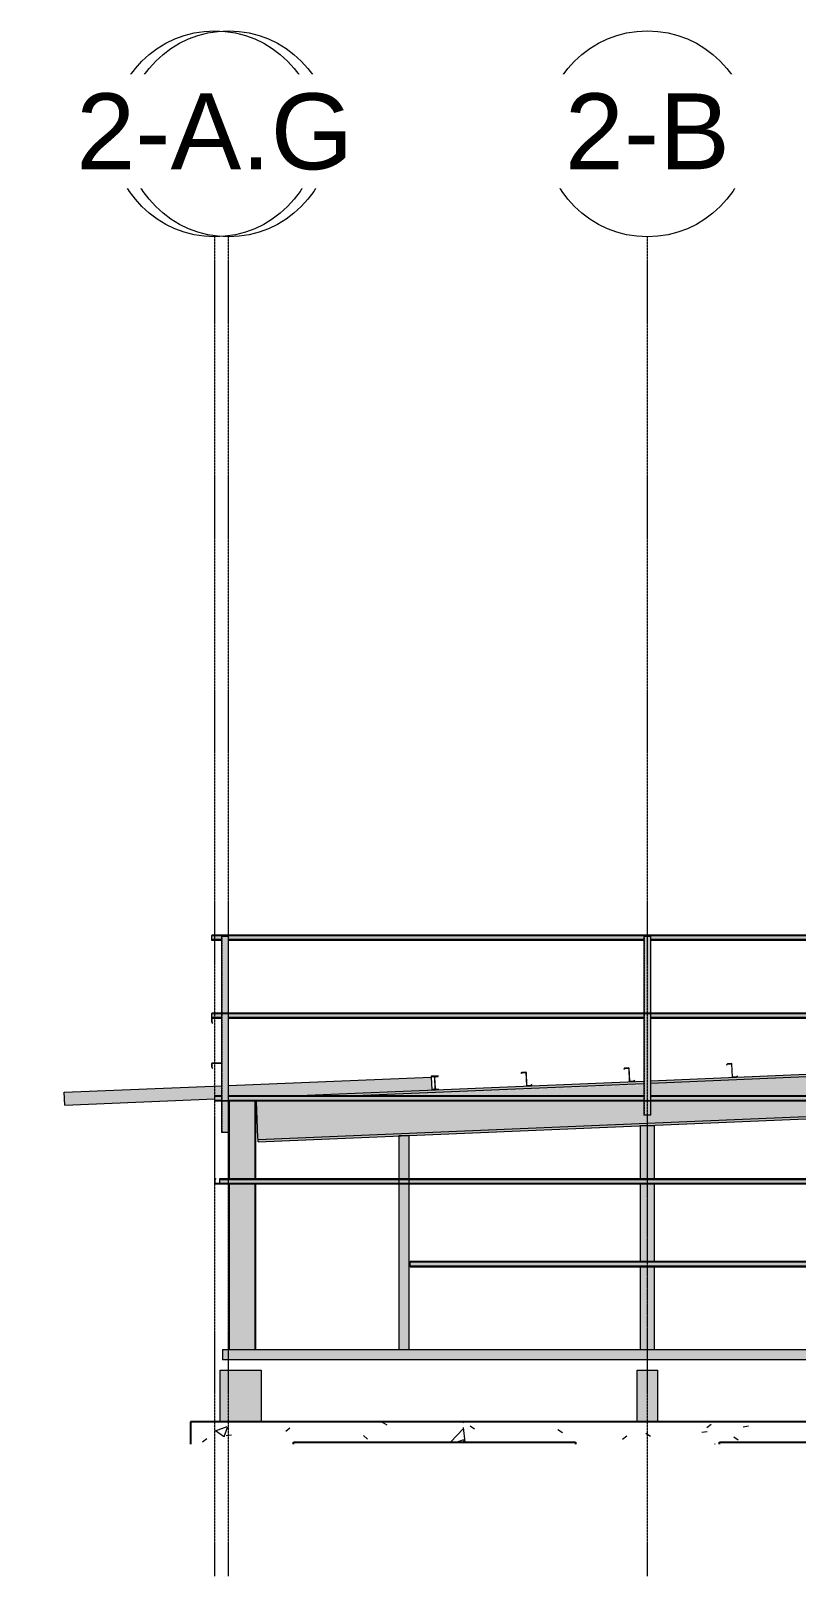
# Model space of a CAD drawing. Header units: inches. Extents: x 21954 to 47768, y -132 to 769.
# Drawn here: x 45654 to 46100, y -132 to 769 of the extents above; entities that cross this region are included whole.
import ezdxf

# ---------------------------------------------------------------- set-up
doc = ezdxf.new("R2010")
doc.units = ezdxf.units.IN
doc.header["$MEASUREMENT"] = 0
doc.linetypes.add('Grid Line 1_2_', pattern=[0.875, 0.5, -0.125, 0.125, -0.125])
doc.linetypes.add('Hidden 1_8_', pattern=[0.1875, 0.125, -0.0625])
for name, color, linetype, lineweight in [('C-BLDG-PADS', 91, 'Continuous', 9), ('S-BEAM', 12, 'Continuous', 9), ('S-COLS', 52, 'Continuous', 9), ('S-FNDN', 32, 'Continuous', 9), ('S-GRID', 1, 'Continuous', 9), ('S-GRID-IDEN', 1, 'Continuous', 9)]:
    doc.layers.add(name, color=color, linetype=linetype, lineweight=lineweight)
doc.styles.add('Arial', font='arial.ttf', dxfattribs={"height": 44.258982})
pattern_1 = [(50, (-21524.766, 70.716), (68.8574, -6.024), [7.2, -79.2]), (355, (-21524.766, 70.716), (-13.32, 72.2107), [5.76, -63.36]), (100.451, (-21519.03, 70.214), (55.5375, 66.1862), [6.119, -67.31]), (46.184, (-21524.77, 89.92), (102.455, -15.8907), [10.8, -118.8]), (96.636, (-21516.23, 88.59), (89.727, 93.5155), [9.179, -100.964]), (351.184, (-21524.77, 89.92), (89.728, 93.515), [8.64, -95.04]), (21, (-21515.166, 85.116), (57.3035, -38.6515), [7.2, -79.2]), (326, (-21515.166, 85.116), (23.3584, 69.6146), [5.76, -63.36]), (71.451, (-21510.39, 81.895), (80.662, 30.9626), [6.119, -67.31]), (37.5, (-21524.766, 70.716), (1.16763, 31.95777), [3.168, -59.424, 3.168, -61.152, -63.6]), (37.5, (-21524.766, 70.716), (1.16763, 31.95777), [-126.912, 3.168, -60.432]), (7.5, (-21524.766, 70.716), (25.2549, 37.86335), [3.168, -33.504, 3.168, -57.984, -24.24]), (7.5, (-21524.766, 70.716), (25.2549, 37.86335), [-97.824, 3.168, -21.072]), (327.5, (-21546.174, 70.716), (51.24736, -2.1653), [3.168, -20.832, 3.168, -71.712, -99.36]), (327.5, (-21546.174, 70.716), (51.24736, -2.1653), [-98.88, 3.168, -96.192]), (317.5, (-21555.774, 70.716), (55.9863, 9.61), [3.168, -28.032, 3.168, -46.56, -70.56]), (317.5, (-21555.774, 70.716), (55.9863, 9.61), [-80.928, 3.168, -67.392])]
pattern_2 = [(45, (-21524.766, 70.716), (-23.7588, 23.7588), []), (45, (-21524.766, 106.716), (-23.7588, 23.7588), [])]

# ---------------------------------------------------------------- blocks, each defined once
blk = doc.blocks.new('Struct_Sports Complex_2015_rvt-6-Structural - Elevation - East')
at = {"layer": 'S-FNDN', "lineweight": 5}
for points in [[(-22768.18, -42), (-22768.18, -12), (-22792.18, -12), (-22792.18, -42)], [(-22537.05, -42), (-22537.05, -12), (-22549.05, -12), (-22549.05, -42)]]:
    blk.add_hatch(color=9, dxfattribs=at).paths.add_polyline_path(points, flags=0)
at = {"layer": 'S-FNDN'}
h = blk.add_hatch(dxfattribs=at)
h.set_pattern_fill('FP_10', color=256, style=0, pattern_type=2)
h.set_pattern_definition(pattern_1)
h.paths.add_polyline_path([(-22809.43, -55.03), (-22749.43, -55.03), (-22749.43, -42), (-22809.43, -42)], flags=0)
h = blk.add_hatch(dxfattribs=at)
h.set_pattern_fill('FP_10', color=256, style=0, pattern_type=2)
h.set_pattern_definition(pattern_1)
h.paths.add_polyline_path([(-22724.19, -54), (-22585.05, -54), (-22585.05, -42), (-22749.43, -42), (-22749.43, -54)], flags=0)
h.paths.add_polyline_path([(-22391.05, -54), (-22391.05, -42), (-22501.05, -42), (-22501.05, -54), (-22414.29, -54)], flags=0)
h = blk.add_hatch(dxfattribs=at)
h.set_pattern_fill('FP_10', color=256, style=0, pattern_type=2)
h.set_pattern_definition(pattern_1)
h.paths.add_polyline_path([(-22569.24, -55.03), (-22501.05, -55.03), (-22501.05, -42), (-22585.05, -42), (-22585.05, -55.03)], flags=0)
at = {"layer": 'S-FNDN', "color": 250}
for p, q in [((-22792.18, -12), (-22768.18, -12)), ((-22792.18, -42), (-22792.18, -12)), ((-22768.18, -12), (-22768.18, -42)), ((-22549.05, -12), (-22537.05, -12)), ((-22549.05, -42), (-22549.05, -12)), ((-22537.05, -42), (-22537.05, -12))]:
    blk.add_line(p, q, dxfattribs=at)
at = {"layer": 'S-FNDN', "color": 7, "lineweight": 25}
for p, q in [((-22749.43, -42), (-22809.43, -42)), ((-22809.43, -42), (-22809.43, -55.03)), ((-22585.05, -42), (-22749.43, -42)), ((-22501.05, -42), (-22585.05, -42)), ((-22391.05, -42), (-22501.05, -42)), ((-22749.43, -55.03), (-22749.43, -54)), ((-22749.43, -54), (-22585.05, -54)), ((-22585.05, -54), (-22585.05, -55.03)), ((-22501.05, -55.03), (-22501.05, -54)), ((-22501.05, -54), (-22391.05, -54))]:
    blk.add_line(p, q, dxfattribs=at)
blk = doc.blocks.new('W-Wide Flange-Column - B2_B-1169488-Structural - Elevation - East')
at = {"layer": 'S-COLS'}
h = blk.add_hatch(color=256, dxfattribs=at)
h.paths.add_polyline_path([(-22786.87, 0), (-22786.87, 96.7), (-22787.3, 96.7), (-22787.3, 0)], flags=0)
h.paths.add_polyline_path([(-22786.87, 99.73), (-22786.87, 144.95), (-22787.3, 144.95), (-22787.3, 99.73)], flags=0)
h = blk.add_hatch(color=256, dxfattribs=at)
h.paths.add_polyline_path([(-22786.18, 0), (-22786.27, 96.7), (-22786.87, 96.7), (-22786.78, 0), (-22786.35, 0)], flags=0)
h.paths.add_polyline_path([(-22786.87, 99.73), (-22786.18, 99.73), (-22786.18, 144.95), (-22786.87, 144.95), (-22786.87, 113.83)], flags=0)
h = blk.add_hatch(color=256, dxfattribs=at)
h.paths.add_polyline_path([(-22772.68, 0), (-22772.68, 96.7), (-22786.18, 96.7), (-22786.18, 0)], flags=0)
h.paths.add_polyline_path([(-22772.68, 99.73), (-22772.68, 144.95), (-22786.18, 144.95), (-22786.18, 99.73), (-22782.29, 99.73)], flags=0)
h = blk.add_hatch(color=256, dxfattribs=at)
h.paths.add_polyline_path([(-22772.53, 0), (-22771.99, 0), (-22772.08, 96.7), (-22772.68, 96.7), (-22772.68, 0)], flags=0)
h.paths.add_polyline_path([(-22772.03, 99.73), (-22771.99, 99.73), (-22772.08, 144.95), (-22772.68, 144.95), (-22772.63, 99.73), (-22772.06, 99.73)], flags=0)
h = blk.add_hatch(color=256, dxfattribs=at)
h.paths.add_polyline_path([(-22771.55, 0), (-22771.55, 96.7), (-22771.99, 96.7), (-22771.99, 0)], flags=0)
h.paths.add_polyline_path([(-22771.99, 99.73), (-22771.55, 99.73), (-22771.55, 144.95), (-22771.99, 144.95), (-22771.99, 132.59)], flags=0)
for p, q in [((-22786.87, 144.95), (-22786.87, 99.73)), ((-22771.99, 144.95), (-22771.99, 99.73)), ((-22771.55, 144.95), (-22771.55, 99.73)), ((-22787.3, 126.47), (-22787.3, 99.73)), ((-22787.3, 96.7), (-22787.3, 0)), ((-22786.87, 96.7), (-22786.87, 0)), ((-22771.99, 96.7), (-22771.99, 0)), ((-22771.55, 96.7), (-22771.55, 0))]:
    blk.add_line(p, q, dxfattribs=at)
blk = doc.blocks.new('W-Wide Flange - 8_ WIDE-1169490-Structural - Elevation - East')
at = {"layer": 'S-BEAM'}
h = blk.add_hatch(color=256, dxfattribs=at)
h.paths.add_polyline_path([(-22718.06, 147.98), (-22545.05, 155.19), (-22545.05, 156.55), (-22750.73, 147.98), (-22724.19, 147.98)], flags=0)
h.paths.add_polyline_path([(-22541.05, 155.36), (-22379.05, 162.11), (-22379.05, 163.47), (-22541.05, 156.72)], flags=0)
h.paths.add_polyline_path([(-22375.05, 162.27), (-22360.32, 162.89), (-22360.37, 164.25), (-22375.05, 163.64)], flags=0)
h = blk.add_hatch(color=256, dxfattribs=at)
h.paths.add_polyline_path([(-22696.69, 147.98), (-22545.05, 154.4), (-22545.05, 155.19), (-22717.06, 147.98), (-22701.28, 147.98)], flags=0)
h.paths.add_polyline_path([(-22541.05, 154.47), (-22379.05, 161.23), (-22379.05, 162.11), (-22541.05, 155.28), (-22541.05, 154.57)], flags=0)
h.paths.add_polyline_path([(-22375.05, 161.38), (-22360.28, 162), (-22360.32, 162.89), (-22375.05, 162.24), (-22375.05, 161.39)], flags=0)
h = blk.add_hatch(color=256, dxfattribs=at)
h.paths.add_polyline_path([(-22770.09, 123.4), (-22359.55, 140.52), (-22359.57, 144.95), (-22375.05, 144.95), (-22375.12, 143.64), (-22379.05, 143.64), (-22379.05, 144.95), (-22541.05, 144.95), (-22541.12, 136.73), (-22545.05, 136.73), (-22545.05, 144.95), (-22770.99, 144.89), (-22770.47, 132.59)], flags=0)
h.paths.add_polyline_path([(-22453.03, 147.98), (-22379.05, 147.98), (-22379.05, 161.22), (-22541.05, 154.47), (-22541.05, 147.98), (-22491.77, 147.98)], flags=0)
h.paths.add_polyline_path([(-22545.05, 147.98), (-22545.05, 154.3), (-22696.69, 147.98), (-22549.87, 147.98)], flags=0)
h.paths.add_polyline_path([(-22369.55, 147.98), (-22359.7, 147.98), (-22360.32, 162), (-22375.05, 161.38), (-22375.05, 147.98)], flags=0)
for points in [[(-22770.05, 122.52), (-22359.55, 139.66), (-22359.55, 140.51), (-22770.09, 123.4), (-22770.05, 122.55)], [(-22770, 121.16), (-22359.29, 138.27), (-22359.35, 139.63), (-22770.05, 122.52)]]:
    blk.add_hatch(color=256, dxfattribs=at).paths.add_polyline_path(points, flags=0)
for p, q in [((-22541.06, 156.72), (-22379.05, 163.47)), ((-22375.07, 163.63), (-22360.37, 164.25)), ((-22375.06, 162.27), (-22360.32, 162.89)), ((-22360.37, 164.25), (-22360.32, 162.89)), ((-22360.32, 162.89), (-22360.28, 162)), ((-22750.73, 147.98), (-22545.05, 156.55)), ((-22718.06, 147.98), (-22545.05, 155.19)), ((-22541.06, 155.36), (-22379.05, 162.11)), ((-22360.28, 162), (-22359.7, 147.98)), ((-22770.09, 123.4), (-22770.99, 144.89)), ((-22359.57, 144.95), (-22359.55, 144.57)), ((-22770.05, 122.52), (-22359.35, 139.63)), ((-22770, 121.16), (-22359.29, 138.27)), ((-22359.35, 139.66), (-22359.35, 139.63)), ((-22359.35, 139.63), (-22359.29, 138.27)), ((-22770.05, 122.52), (-22770.09, 123.4)), ((-22770, 121.16), (-22770.05, 122.52))]:
    blk.add_line(p, q, dxfattribs=at)
blk = doc.blocks.new('Girt_C - 8_D-1120276-Structural - Elevation - East')
at = {"layer": 'S-BEAM'}
for points in [[(-22681.43, 48.8), (-22350.05, 48.8), (-22350.05, 51.12), (-22681.43, 51.12)], [(-22369.55, 48.35), (-22369.55, 48.45), (-22369.55, 48.55), (-22350.05, 48.55), (-22350.05, 48.8), (-22681.43, 48.8), (-22681.43, 48.35), (-22414.29, 48.35)], [(-22350.05, 48.27), (-22350.05, 48.35), (-22414.29, 48.27)]]:
    blk.add_hatch(color=256, dxfattribs=at).paths.add_polyline_path(points, flags=0)
at = {"layer": 'S-BEAM', "lineweight": 15}
for p, q in [((-22681.43, 51.3), (-22681.43, 51.2)), ((-22350.05, 51.3), (-22681.43, 51.3)), ((-22681.43, 51.2), (-22350.05, 51.2)), ((-22350.05, 51.2), (-22350.05, 51.3))]:
    blk.add_line(p, q, dxfattribs=at)
at = {"layer": 'S-BEAM'}
for p, q in [((-22681.43, 51.12), (-22681.43, 51.2)), ((-22681.43, 48.8), (-22681.43, 51.12)), ((-22681.43, 51.12), (-22350.05, 51.12)), ((-22681.43, 48.35), (-22681.43, 48.8)), ((-22681.43, 48.8), (-22350.05, 48.8)), ((-22681.43, 48.27), (-22681.43, 48.35)), ((-22681.43, 48.35), (-22350.05, 48.35)), ((-22681.43, 48.27), (-22350.05, 48.27)), ((-22350.05, 51.2), (-22350.05, 51.12)), ((-22350.05, 51.12), (-22350.05, 48.8)), ((-22350.05, 48.8), (-22350.05, 48.55)), ((-22350.05, 48.35), (-22350.05, 48.27))]:
    blk.add_line(p, q, dxfattribs=at)
blk = doc.blocks.new('Girt_C - 8_D-1118435-Structural - Elevation - East')
at = {"layer": 'S-BEAM'}
for points in [[(-22569.24, 99.2), (-22350.05, 99.2), (-22350.05, 99.65), (-22792.3, 99.65), (-22792.3, 99.2), (-22607.98, 99.2)], [(-22569.24, 96.88), (-22350.05, 96.88), (-22350.05, 99.2), (-22792.3, 99.2), (-22792.3, 96.88), (-22607.98, 96.88)]]:
    blk.add_hatch(color=256, dxfattribs=at).paths.add_polyline_path(points, flags=0)
h = blk.add_hatch(dxfattribs=at)
h.set_pattern_fill('FP_9', color=256, style=0, pattern_type=2)
h.set_pattern_definition(pattern_2)
h.paths.add_polyline_path([(-22350.05, 96.7), (-22350.05, 96.8), (-22375.55, 96.7)], flags=0)
for p, q in [((-22792.3, 99.65), (-22792.3, 99.73)), ((-22792.3, 99.73), (-22350.05, 99.73)), ((-22792.3, 99.2), (-22792.3, 99.65)), ((-22792.3, 99.65), (-22350.05, 99.65)), ((-22792.3, 96.88), (-22792.3, 99.2)), ((-22792.3, 99.2), (-22350.05, 99.2)), ((-22350.05, 99.73), (-22350.05, 99.65)), ((-22350.05, 99.65), (-22350.05, 99.2)), ((-22350.05, 99.2), (-22350.05, 96.88)), ((-22792.3, 96.8), (-22792.3, 96.88)), ((-22792.3, 96.88), (-22350.05, 96.88)), ((-22350.05, 96.88), (-22350.05, 96.8))]:
    blk.add_line(p, q, dxfattribs=at)
at = {"layer": 'S-BEAM', "lineweight": 15}
for p, q in [((-22792.3, 96.8), (-22792.3, 96.7)), ((-22350.05, 96.8), (-22792.3, 96.8)), ((-22792.3, 96.7), (-22350.05, 96.7)), ((-22350.05, 96.7), (-22350.05, 96.8))]:
    blk.add_line(p, q, dxfattribs=at)
blk = doc.blocks.new('Girt_C - 8_D-1099926-Structural - Elevation - East')
at = {"layer": 'S-BEAM'}
blk.add_hatch(color=256, dxfattribs=at).paths.add_polyline_path([(-22795.19, 96.88), (-22795.19, 99.2), (-22795.3, 99.25), (-22795.3, 96.88)], flags=0)
for p, q in [((-22794.73, 99.73), (-22795.3, 99.25)), ((-22795.3, 99.25), (-22795.3, 96.88)), ((-22795.19, 99.2), (-22794.66, 99.65)), ((-22795.19, 96.88), (-22795.19, 99.2)), ((-22794.66, 99.65), (-22794.73, 99.73)), ((-22792.3, 96.8), (-22795.12, 96.8)), ((-22795.12, 96.7), (-22792.3, 96.7))]:
    blk.add_line(p, q, dxfattribs=at)
for radius, start in [(0.188, 180), (0.0782, 182.12272)]:
    blk.add_arc((-22795.12, 96.88), radius, start, 270, dxfattribs=at)
blk = doc.blocks.new('Girt_C - 8_D-1124559-Structural - Elevation - East')
at = {"layer": 'S-BEAM'}
h = blk.add_hatch(color=256, dxfattribs=at)
h.paths.add_polyline_path([(-22796.48, 164.02), (-22796.41, 164.1), (-22796.94, 164.55), (-22797.05, 164.5)], flags=0)
h.paths.add_polyline_path([(-22791.3, 166.95), (-22791.3, 167.05), (-22796.87, 166.95)], flags=0)
for p, q in [((-22797.05, 166.87), (-22797.05, 164.5)), ((-22797.05, 164.5), (-22796.48, 164.02)), ((-22796.94, 164.55), (-22796.94, 166.87)), ((-22796.41, 164.1), (-22796.94, 164.55)), ((-22791.3, 167.05), (-22796.87, 167.05)), ((-22796.87, 166.95), (-22791.3, 166.95)), ((-22796.48, 164.02), (-22796.41, 164.1))]:
    blk.add_line(p, q, dxfattribs=at)
for radius, end in [(0.188, 180), (0.0782, 177.87728)]:
    blk.add_arc((-22796.87, 166.87), radius, 90, end, dxfattribs=at)
blk = doc.blocks.new('Girt_Z - 8_D-1038470-Structural - Elevation - East')
at = {"layer": 'S-BEAM'}
h = blk.add_hatch(color=256, dxfattribs=at)
h.paths.add_polyline_path([(-22613.3, 153.71), (-22610.93, 153.81), (-22610.99, 153.91), (-22613.3, 153.82)], flags=0)
h.paths.add_polyline_path([(-22613.49, 153.89), (-22613.38, 153.89), (-22613.81, 161.51)], flags=0)
h.paths.add_polyline_path([(-22616.63, 160.93), (-22616.2, 161.48), (-22616.26, 161.59), (-22616.72, 161)], flags=0)
for p, q in [((-22616.26, 161.59), (-22616.72, 161)), ((-22616.72, 161), (-22616.63, 160.93)), ((-22616.63, 160.93), (-22616.2, 161.48)), ((-22613.89, 161.69), (-22616.26, 161.59)), ((-22616.2, 161.48), (-22613.89, 161.58)), ((-22613.81, 161.51), (-22613.49, 153.89)), ((-22613.38, 153.89), (-22613.7, 161.51)), ((-22610.99, 153.91), (-22613.3, 153.82)), ((-22610.56, 154.47), (-22610.99, 153.91)), ((-22610.93, 153.81), (-22610.47, 154.4)), ((-22610.47, 154.4), (-22610.56, 154.47))]:
    blk.add_line(p, q, dxfattribs=at)
for centre, radius, start, end in [((-22613.89, 161.5), 0.187, 2.38594, 92.38594), ((-22613.89, 161.5), 0.0782, 2.38594, 90.26323), ((-22613.3, 153.9), 0.187, 182.38594, 272.38594), ((-22613.3, 153.9), 0.0782, 182.38594, 269.34358)]:
    blk.add_arc(centre, radius, start, end, dxfattribs=at)
blk = doc.blocks.new('W-Wide Flange-Column - B2_A-1159160-Structural - Elevation - East')
at = {"layer": 'S-COLS', "linetype": 'Hidden 1_8_'}
for p, q in [((-22543.21, 130.45), (-22543.21, 99.73)), ((-22542.9, 99.73), (-22542.9, 130.45)), ((-22543.21, 96.7), (-22543.21, 51.3)), ((-22542.9, 51.3), (-22542.9, 96.7)), ((-22543.21, 48.27), (-22543.21, 0)), ((-22542.9, 0), (-22542.9, 48.27))]:
    blk.add_line(p, q, dxfattribs=at)
blk = doc.blocks.new('HSS-Hollow Structural Section-Column - HSS4X4X1_4-1159161-Structural - Elevation - East')
at = {"layer": 'S-COLS', "linetype": 'Hidden 1_8_'}
for p, q in [((-22544.82, 196.05), (-22544.82, 240.83)), ((-22541.29, 240.83), (-22541.29, 196.05)), ((-22544.82, 145.05), (-22544.82, 195.95)), ((-22541.29, 195.95), (-22541.29, 145.05)), ((-22544.82, 136.73), (-22544.82, 144.95)), ((-22541.29, 144.95), (-22541.29, 136.73))]:
    blk.add_line(p, q, dxfattribs=at)
blk = doc.blocks.new('Girt_C - 8_D-1125799-Structural - Elevation - East')
at = {"layer": 'S-BEAM'}
blk.add_hatch(color=256, dxfattribs=at).paths.add_polyline_path([(-22379.05, 239.05), (-22378.99, 240.83), (-22375.05, 240.83), (-22375.05, 239.05), (-22350.05, 239.05), (-22350.05, 241.37), (-22797.05, 241.37), (-22797.05, 239.05), (-22791.3, 239.05), (-22791.24, 240.83), (-22787.3, 240.83), (-22787.3, 239.05), (-22545.05, 239.05), (-22544.99, 240.83), (-22541.05, 240.83), (-22541.05, 239.05), (-22414.29, 239.05)], flags=0)
h = blk.add_hatch(color=256, dxfattribs=at)
h.paths.add_polyline_path([(-22787.3, 238.6), (-22545.05, 238.6), (-22545.05, 239.05), (-22787.3, 238.95)], flags=0)
h.paths.add_polyline_path([(-22350.05, 238.6), (-22350.05, 239.05), (-22375.05, 238.95), (-22375.05, 238.6)], flags=0)
h.paths.add_polyline_path([(-22797.05, 238.6), (-22791.3, 238.6), (-22791.3, 239.05), (-22797.05, 238.95)], flags=0)
h.paths.add_polyline_path([(-22379.05, 238.6), (-22379.05, 239.05), (-22541.05, 238.95), (-22541.05, 238.6), (-22414.29, 238.6)], flags=0)
at = {"layer": 'S-BEAM', "lineweight": 15}
for p, q in [((-22797.05, 241.55), (-22797.05, 241.45)), ((-22350.05, 241.55), (-22797.05, 241.55)), ((-22797.05, 241.45), (-22350.05, 241.45)), ((-22350.05, 241.45), (-22350.05, 241.55))]:
    blk.add_line(p, q, dxfattribs=at)
at = {"layer": 'S-BEAM'}
for p, q in [((-22797.05, 241.37), (-22797.05, 241.45)), ((-22797.05, 239.05), (-22797.05, 241.37)), ((-22350.05, 241.37), (-22797.05, 241.37)), ((-22797.05, 238.6), (-22797.05, 239.05)), ((-22791.3, 239.05), (-22797.05, 239.05)), ((-22797.05, 238.52), (-22797.05, 238.6)), ((-22791.3, 238.6), (-22797.05, 238.6)), ((-22791.3, 238.52), (-22797.05, 238.52)), ((-22545.05, 239.05), (-22787.3, 239.05)), ((-22545.05, 238.6), (-22787.3, 238.6)), ((-22545.05, 238.52), (-22787.3, 238.52)), ((-22379.05, 239.05), (-22541.05, 239.05)), ((-22379.05, 238.6), (-22541.05, 238.6)), ((-22379.05, 238.52), (-22541.05, 238.52)), ((-22350.05, 239.05), (-22375.05, 239.05)), ((-22350.05, 238.6), (-22375.05, 238.6)), ((-22350.05, 238.52), (-22375.05, 238.52)), ((-22350.05, 241.45), (-22350.05, 241.37)), ((-22350.05, 241.37), (-22350.05, 239.05)), ((-22350.05, 239.05), (-22350.05, 238.6)), ((-22350.05, 238.6), (-22350.05, 238.52))]:
    blk.add_line(p, q, dxfattribs=at)
blk = doc.blocks.new('Girt_C - 8_D-1125798-Structural - Elevation - East')
at = {"layer": 'S-BEAM'}
h = blk.add_hatch(color=256, dxfattribs=at)
h.paths.add_polyline_path([(-22791.3, 195.87), (-22791.3, 195.95), (-22797.05, 195.87)], flags=0)
h.paths.add_polyline_path([(-22350.94, 195.87), (-22350.94, 195.95), (-22375.05, 195.87)], flags=0)
h = blk.add_hatch(color=256, dxfattribs=at)
h.paths.add_polyline_path([(-22569.24, 193.55), (-22545.05, 193.55), (-22545.05, 195.87), (-22787.3, 195.87), (-22787.3, 193.55), (-22646.71, 193.55)], flags=0)
h.paths.add_polyline_path([(-22791.3, 193.55), (-22791.3, 195.87), (-22797.05, 195.87), (-22797.05, 193.55)], flags=0)
h.paths.add_polyline_path([(-22350.94, 193.55), (-22350.94, 195.87), (-22375.05, 195.87), (-22375.05, 193.55)], flags=0)
h.paths.add_polyline_path([(-22379.05, 193.55), (-22379.05, 195.87), (-22541.05, 195.87), (-22541.05, 193.55), (-22414.29, 193.55)], flags=0)
h = blk.add_hatch(color=256, dxfattribs=at)
h.paths.add_polyline_path([(-22541.05, 193.1), (-22379.05, 193.1), (-22379.05, 193.55), (-22541.05, 193.45)], flags=0)
h.paths.add_polyline_path([(-22797.05, 193.1), (-22791.3, 193.1), (-22791.3, 193.55), (-22797.05, 193.45)], flags=0)
h.paths.add_polyline_path([(-22569.24, 193.1), (-22545.05, 193.1), (-22545.05, 193.55), (-22787.3, 193.45), (-22787.3, 193.1), (-22646.71, 193.1)], flags=0)
h.paths.add_polyline_path([(-22350.94, 193.1), (-22350.94, 193.2), (-22350.94, 193.3), (-22350.94, 193.55), (-22375.05, 193.45), (-22375.05, 193.1), (-22369.55, 193.1)], flags=0)
at = {"layer": 'S-BEAM', "lineweight": 15}
for p, q in [((-22797.05, 196.05), (-22797.05, 195.95)), ((-22350.94, 196.05), (-22797.05, 196.05)), ((-22797.05, 195.95), (-22350.94, 195.95)), ((-22350.94, 195.95), (-22350.94, 196.05))]:
    blk.add_line(p, q, dxfattribs=at)
at = {"layer": 'S-BEAM'}
for p, q in [((-22797.05, 195.87), (-22797.05, 195.95)), ((-22797.05, 193.55), (-22797.05, 195.87)), ((-22791.3, 195.87), (-22797.05, 195.87)), ((-22797.05, 193.1), (-22797.05, 193.55)), ((-22791.3, 193.55), (-22797.05, 193.55)), ((-22797.05, 193.02), (-22797.05, 193.1)), ((-22791.3, 193.1), (-22797.05, 193.1)), ((-22791.3, 193.02), (-22797.05, 193.02)), ((-22545.05, 195.87), (-22787.3, 195.87)), ((-22545.05, 193.55), (-22787.3, 193.55)), ((-22545.05, 193.1), (-22787.3, 193.1)), ((-22545.05, 193.02), (-22787.3, 193.02)), ((-22379.05, 195.87), (-22541.05, 195.87)), ((-22379.05, 193.55), (-22541.05, 193.55)), ((-22379.05, 193.1), (-22541.05, 193.1)), ((-22379.05, 193.02), (-22541.05, 193.02)), ((-22350.94, 195.87), (-22375.05, 195.87)), ((-22350.94, 193.55), (-22375.05, 193.55)), ((-22350.94, 193.1), (-22375.05, 193.1)), ((-22350.94, 193.02), (-22375.05, 193.02)), ((-22350.94, 195.95), (-22350.94, 195.87)), ((-22350.94, 195.87), (-22350.94, 193.55)), ((-22350.94, 193.55), (-22350.94, 193.3)), ((-22350.94, 193.1), (-22350.94, 193.02))]:
    blk.add_line(p, q, dxfattribs=at)
blk = doc.blocks.new('Girt_C - 8_D-1121963-Structural - Elevation - East')
at = {"layer": 'S-BEAM'}
h = blk.add_hatch(color=256, dxfattribs=at)
h.paths.add_polyline_path([(-22356.19, 147.45), (-22350.05, 147.45), (-22350.05, 147.9), (-22375.05, 147.9), (-22375.05, 147.45)], flags=0)
h.paths.add_polyline_path([(-22795.3, 147.45), (-22791.3, 147.55), (-22791.3, 147.9), (-22795.3, 147.9)], flags=0)
h.paths.add_polyline_path([(-22787.3, 147.45), (-22545.05, 147.55), (-22545.05, 147.9), (-22787.3, 147.9), (-22787.3, 147.55)], flags=0)
h.paths.add_polyline_path([(-22379.05, 147.45), (-22379.05, 147.9), (-22541.05, 147.9), (-22541.05, 147.45), (-22394.92, 147.45)], flags=0)
h = blk.add_hatch(color=256, dxfattribs=at)
h.paths.add_polyline_path([(-22356.19, 145.13), (-22350.05, 145.13), (-22350.05, 147.45), (-22375.05, 147.45), (-22375.05, 145.13)], flags=0)
h.paths.add_polyline_path([(-22791.98, 145.13), (-22791.3, 145.13), (-22791.3, 147.45), (-22795.3, 147.45), (-22795.3, 145.13)], flags=0)
h.paths.add_polyline_path([(-22787.3, 145.13), (-22545.05, 145.13), (-22545.05, 147.45), (-22787.3, 147.45)], flags=0)
h.paths.add_polyline_path([(-22379.05, 145.13), (-22379.05, 147.45), (-22541.05, 147.45), (-22541.05, 145.13), (-22394.92, 145.13)], flags=0)
for points in [[(-22379.05, 147.9), (-22379.05, 147.98), (-22394.92, 147.9)], [(-22350.05, 145.05), (-22350.05, 145.13), (-22356.19, 145.05)]]:
    blk.add_hatch(color=256, dxfattribs=at).paths.add_polyline_path(points, flags=0)
h = blk.add_hatch(dxfattribs=at)
h.set_pattern_fill('FP_9', color=256, style=0, pattern_type=2)
h.set_pattern_definition(pattern_2)
h.paths.add_polyline_path([(-22350.05, 144.95), (-22350.05, 145.05), (-22356.19, 144.95)], flags=0)
for p, q in [((-22795.3, 147.9), (-22795.3, 147.98)), ((-22791.3, 147.98), (-22795.3, 147.98)), ((-22795.3, 147.45), (-22795.3, 147.9)), ((-22791.3, 147.9), (-22795.3, 147.9)), ((-22795.3, 145.13), (-22795.3, 147.45)), ((-22791.3, 147.45), (-22795.3, 147.45)), ((-22795.3, 145.05), (-22795.3, 145.13)), ((-22791.3, 145.13), (-22795.3, 145.13)), ((-22545.05, 147.98), (-22787.31, 147.98)), ((-22545.05, 147.9), (-22787.31, 147.9)), ((-22545.05, 147.45), (-22787.31, 147.45)), ((-22545.05, 145.13), (-22787.31, 145.13)), ((-22379.05, 147.98), (-22541.06, 147.98)), ((-22379.05, 147.9), (-22541.06, 147.9)), ((-22379.05, 147.45), (-22541.06, 147.45)), ((-22379.05, 145.13), (-22541.06, 145.13)), ((-22350.05, 147.98), (-22375.06, 147.98)), ((-22350.05, 147.9), (-22375.06, 147.9)), ((-22350.05, 147.45), (-22375.06, 147.45)), ((-22350.05, 145.13), (-22375.05, 145.13)), ((-22350.05, 147.98), (-22350.05, 147.9)), ((-22350.05, 147.9), (-22350.05, 147.45)), ((-22350.05, 147.45), (-22350.05, 145.13)), ((-22350.05, 145.13), (-22350.05, 145.05))]:
    blk.add_line(p, q, dxfattribs=at)
at = {"layer": 'S-BEAM', "lineweight": 15}
for p, q in [((-22795.3, 145.05), (-22795.3, 144.95)), ((-22350.05, 145.05), (-22795.3, 145.05)), ((-22795.3, 144.95), (-22350.05, 144.95)), ((-22350.05, 144.95), (-22350.05, 145.05))]:
    blk.add_line(p, q, dxfattribs=at)
blk = doc.blocks.new('HSS-Hollow Structural Section-Column - HSS4X4X1_4-1159181-Structural - Elevation - East')
at = {"layer": 'S-COLS', "linetype": 'Hidden 1_8_'}
for p, q in [((-22791.07, 196.05), (-22791.07, 240.83)), ((-22787.54, 240.83), (-22787.54, 196.05)), ((-22791.07, 145.05), (-22791.07, 195.95)), ((-22787.54, 195.95), (-22787.54, 145.05)), ((-22791.07, 126.47), (-22791.07, 144.95)), ((-22787.54, 144.95), (-22787.54, 126.47))]:
    blk.add_line(p, q, dxfattribs=at)
blk = doc.blocks.new('HSS-Hollow Structural Section-Column - HSS6X6X1_4-1159163-Structural - Elevation - East')
at = {"layer": 'S-COLS', "linetype": 'Hidden 1_8_'}
for p, q in [((-22687.69, 99.73), (-22687.69, 124.58)), ((-22682.16, 124.58), (-22682.16, 99.73)), ((-22687.69, 0), (-22687.69, 96.7)), ((-22682.16, 96.7), (-22682.16, 0))]:
    blk.add_line(p, q, dxfattribs=at)
blk = doc.blocks.new('Girt_C - 8_D-V79-Structural - Elevation - East')
at = {"layer": 'S-BEAM'}
blk.add_hatch(color=256, dxfattribs=at).paths.add_polyline_path([(-22796.48, 190.27), (-22796.41, 190.35), (-22796.94, 190.8), (-22797.05, 190.75)], flags=0)
for p, q in [((-22797.05, 193.02), (-22797.05, 190.75)), ((-22797.05, 190.75), (-22796.48, 190.27)), ((-22796.94, 190.8), (-22796.94, 193.02)), ((-22796.41, 190.35), (-22796.94, 190.8)), ((-22796.48, 190.27), (-22796.41, 190.35))]:
    blk.add_line(p, q, dxfattribs=at)
blk = doc.blocks.new('Dimension Lumber - 5_5 x 7_5 Glulam-1166125-Structural - Elevation - East')
at = {"layer": 'S-BEAM'}
h = blk.add_hatch(color=256, dxfattribs=at)
h.paths.add_polyline_path([(-22882.71, 142.48), (-22795.3, 146.12), (-22795.3, 147.98), (-22791.3, 147.98), (-22791.3, 153.8), (-22883.03, 149.98)], flags=0)
h.paths.add_polyline_path([(-22787.3, 147.98), (-22750.73, 147.98), (-22668.77, 151.4), (-22669.08, 158.89), (-22787.3, 153.96), (-22787.3, 151.36)], flags=0)
for p, q in [((-22883.03, 149.98), (-22791.3, 153.8)), ((-22787.32, 153.96), (-22669.08, 158.89)), ((-22669.08, 158.89), (-22668.77, 151.4)), ((-22882.71, 142.48), (-22883.03, 149.98)), ((-22882.71, 142.48), (-22795.3, 146.12))]:
    blk.add_line(p, q, dxfattribs=at)
blk = doc.blocks.new('W-Wide Flange - W8X15-1170175-Structural - Elevation - East')
at = {"layer": 'S-BEAM'}
h = blk.add_hatch(color=256, dxfattribs=at)
h.paths.add_polyline_path([(-22668.77, 151.4), (-22664.77, 151.56), (-22664.77, 151.77), (-22668.78, 151.6)], flags=0)
h.paths.add_polyline_path([(-22666.52, 151.84), (-22666.6, 151.94), (-22667.05, 151.82)], flags=0)
h.paths.add_polyline_path([(-22666.41, 151.77), (-22666.52, 151.84), (-22667.15, 151.74)], flags=0)
h.paths.add_polyline_path([(-22666.92, 152.18), (-22666.68, 152.19), (-22666.95, 158.67), (-22667.19, 158.66)], flags=0)
h.paths.add_polyline_path([(-22666.89, 158.92), (-22666.82, 159.02), (-22667.35, 159)], flags=0)
h.paths.add_polyline_path([(-22666.72, 159.11), (-22666.6, 159.16), (-22667.58, 159.12)], flags=0)
h.paths.add_polyline_path([(-22666.82, 159.02), (-22666.72, 159.11), (-22667.46, 159.08)], flags=0)
h.paths.add_polyline_path([(-22669.09, 159.08), (-22665.09, 159.24), (-22665.1, 159.56), (-22669.11, 159.39)], flags=0)
for p, q in [((-22665.1, 159.56), (-22669.11, 159.39)), ((-22669.11, 159.39), (-22669.09, 159.08)), ((-22669.09, 159.08), (-22667.71, 159.13)), ((-22667.19, 158.66), (-22666.92, 152.18)), ((-22666.68, 152.19), (-22666.95, 158.67)), ((-22666.47, 159.18), (-22665.09, 159.24)), ((-22665.09, 159.24), (-22665.1, 159.56)), ((-22667.4, 151.66), (-22668.78, 151.6)), ((-22664.77, 151.77), (-22666.16, 151.71)), ((-22664.77, 151.56), (-22664.77, 151.77))]:
    blk.add_line(p, q, dxfattribs=at)
for centre, start, end in [((-22667.69, 158.64), 2.38594, 92.38594), ((-22666.45, 158.69), 92.38594, 182.38594), ((-22667.42, 152.16), 272.38594, 2.38594), ((-22666.18, 152.21), 182.38594, 272.38594)]:
    blk.add_arc(centre, 0.497, start, end, dxfattribs=at)
blk = doc.blocks.new('Grid - Grid Head - Circle-14747-Structural - Elevation - East')
at = {"layer": 'S-GRID-IDEN'}
blk.add_circle((-21143.8, 708.66), 60, dxfattribs=at)

msp = doc.modelspace()

# ---------------------------------------------------------------- hatches: boundary and pattern name
at = {"layer": 'C-BLDG-PADS', "lineweight": 5}
msp.add_hatch(color=256, dxfattribs=at).paths.add_polyline_path([(46141.8, -6), (46176.54, -6), (46176.54, 0), (45765.29, 0), (45765.29, -6), (45986.86, -6)], flags=0)
at = {"layer": 'S-COLS', "lineweight": 5}
h = msp.add_hatch(color=256, dxfattribs=at)
h.paths.add_polyline_path([(45765.03, 126.47), (45765.26, 126.47), (45765.22, 144.95), (45764.79, 144.95), (45764.86, 126.47)], flags=0)
h.paths.add_polyline_path([(45765.22, 145.05), (45765.26, 145.05), (45765.26, 195.95), (45764.79, 195.95), (45764.86, 145.05), (45765.03, 145.05)], flags=0)
h.paths.add_polyline_path([(45764.92, 196.05), (45765.26, 196.05), (45765.26, 240.83), (45764.79, 240.83), (45764.86, 196.05)], flags=0)
h = msp.add_hatch(color=256, dxfattribs=at)
h.paths.add_polyline_path([(45768.33, 126.47), (45768.33, 144.95), (45765.26, 144.95), (45765.26, 126.47)], flags=0)
h.paths.add_polyline_path([(45765.26, 145.05), (45768.33, 145.05), (45768.33, 195.95), (45765.26, 195.95), (45765.26, 151.36)], flags=0)
h.paths.add_polyline_path([(45768.33, 196.05), (45768.33, 240.83), (45765.26, 240.83), (45765.26, 196.05)], flags=0)
h = msp.add_hatch(color=256, dxfattribs=at)
h.paths.add_polyline_path([(45768.56, 126.47), (45768.79, 126.47), (45768.7, 144.95), (45768.33, 144.95), (45768.33, 126.47)], flags=0)
h.paths.add_polyline_path([(45768.73, 145.05), (45768.79, 145.05), (45768.73, 195.95), (45768.33, 195.95), (45768.33, 145.05), (45768.7, 145.05)], flags=0)
h.paths.add_polyline_path([(45768.42, 196.05), (45768.79, 196.05), (45768.73, 240.83), (45768.33, 240.83), (45768.33, 196.05)], flags=0)
h = msp.add_hatch(color=256, dxfattribs=at)
h.paths.add_polyline_path([(46011.51, 136.73), (46011.49, 144.95), (46011.04, 144.95), (46011.11, 136.73), (46011.28, 136.73)], flags=0)
h.paths.add_polyline_path([(46011.04, 145.05), (46011.51, 145.05), (46011.51, 195.95), (46011.04, 195.95), (46011.04, 151.36)], flags=0)
h.paths.add_polyline_path([(46011.18, 196.05), (46011.51, 196.05), (46011.51, 240.83), (46011.04, 240.83), (46011.11, 196.05)], flags=0)
h = msp.add_hatch(color=256, dxfattribs=at)
h.paths.add_polyline_path([(46011.51, 136.73), (46014.58, 136.73), (46014.58, 144.95), (46011.51, 144.95)], flags=0)
h.paths.add_polyline_path([(46011.51, 145.05), (46014.58, 145.05), (46014.58, 195.95), (46011.51, 195.95), (46011.51, 151.36)], flags=0)
h.paths.add_polyline_path([(46011.51, 196.05), (46014.58, 196.05), (46014.58, 240.83), (46011.51, 240.83)], flags=0)
h = msp.add_hatch(color=256, dxfattribs=at)
h.paths.add_polyline_path([(46014.58, 136.73), (46015.04, 136.73), (46014.97, 144.95), (46014.58, 144.95)], flags=0)
h.paths.add_polyline_path([(46014.98, 145.05), (46015.04, 145.05), (46014.98, 195.95), (46014.58, 195.95), (46014.58, 145.05), (46014.97, 145.05)], flags=0)
h.paths.add_polyline_path([(46014.81, 196.05), (46015.04, 196.05), (46014.98, 240.83), (46014.58, 240.83), (46014.68, 196.05)], flags=0)
h = msp.add_hatch(color=256, dxfattribs=at)
h.paths.add_polyline_path([(46009.04, 0), (46017.04, 0), (46017.04, 48.27), (46009.04, 48.27)], flags=0)
h.paths.add_polyline_path([(46009.04, 51.3), (46017.04, 51.3), (46017.04, 96.7), (46009.04, 96.7), (46009.04, 95.07)], flags=0)
h.paths.add_polyline_path([(46009.04, 99.73), (46017.04, 99.73), (46017.04, 130.45), (46009.04, 130.45)], flags=0)
h = msp.add_hatch(color=256, dxfattribs=at)
h.paths.add_polyline_path([(45868.4, 0), (45868.63, 0), (45868.63, 96.7), (45868.17, 96.7), (45868.23, 0)], flags=0)
h.paths.add_polyline_path([(45868.4, 99.73), (45868.63, 99.73), (45868.63, 124.58), (45868.17, 124.58), (45868.26, 99.73)], flags=0)
h = msp.add_hatch(color=256, dxfattribs=at)
h.paths.add_polyline_path([(45873.7, 0), (45873.7, 96.7), (45868.63, 96.7), (45868.63, 0)], flags=0)
h.paths.add_polyline_path([(45870.64, 99.73), (45873.7, 99.73), (45873.7, 124.58), (45868.63, 124.58), (45868.63, 99.73)], flags=0)
h = msp.add_hatch(color=256, dxfattribs=at)
h.paths.add_polyline_path([(45873.7, 0), (45874.17, 0), (45874.11, 96.7), (45873.7, 96.7), (45873.7, 95.07)], flags=0)
h.paths.add_polyline_path([(45873.97, 99.73), (45874.17, 99.73), (45874.11, 124.58), (45873.7, 124.58), (45873.75, 99.73), (45873.93, 99.73)], flags=0)

# ---------------------------------------------------------------- linework, layer by layer
at = {"layer": 'C-BLDG-PADS'}
for p, q in [((45765.29, 0), (47423.79, 0)), ((45765.29, 0), (45765.29, -6)), ((47423.79, -6), (45765.29, -6))]:
    msp.add_line(p, q, dxfattribs=at)
at = {"layer": 'S-COLS'}
for p, q in [((45764.79, 240.83), (45764.79, 196.05)), ((45765.26, 240.83), (45764.79, 240.83)), ((45768.33, 240.83), (45765.26, 240.83)), ((45768.79, 240.83), (45768.33, 240.83)), ((45768.79, 196.05), (45768.79, 240.83)), ((46011.04, 240.83), (46011.04, 196.05)), ((46011.51, 240.83), (46011.04, 240.83)), ((46014.58, 240.83), (46011.51, 240.83)), ((46015.04, 240.83), (46014.58, 240.83)), ((46015.04, 196.05), (46015.04, 240.83)), ((45764.79, 195.95), (45764.79, 145.05)), ((45768.79, 145.05), (45768.79, 195.95)), ((46011.04, 195.95), (46011.04, 145.05)), ((46015.04, 145.05), (46015.04, 195.95)), ((45764.79, 144.95), (45764.79, 126.47)), ((45768.79, 126.47), (45768.79, 144.95)), ((46011.04, 144.95), (46011.04, 136.73)), ((46015.04, 136.73), (46015.04, 144.95)), ((46011.51, 136.73), (46011.04, 136.73)), ((46014.58, 136.73), (46011.51, 136.73)), ((46015.04, 136.73), (46014.58, 136.73)), ((45765.26, 126.47), (45764.79, 126.47)), ((45768.33, 126.47), (45765.26, 126.47)), ((45768.79, 126.47), (45768.33, 126.47)), ((46009.04, 99.73), (46009.04, 130.45)), ((46017.04, 130.45), (46009.04, 130.45)), ((46017.04, 130.45), (46017.04, 99.73)), ((45868.17, 124.58), (45868.17, 99.73)), ((45868.63, 124.58), (45868.17, 124.58)), ((45873.7, 124.58), (45868.63, 124.58)), ((45874.17, 124.58), (45873.7, 124.58)), ((45874.17, 99.73), (45874.17, 124.58)), ((45868.17, 99.29), (45868.17, 96.8)), ((45874.17, 96.8), (45874.17, 99.29)), ((45868.17, 96.7), (45868.17, 0)), ((45874.17, 0), (45874.17, 96.7)), ((46009.04, 51.3), (46009.04, 96.7)), ((46017.04, 96.7), (46017.04, 51.3)), ((46009.04, 0), (46009.04, 48.27)), ((46017.04, 48.27), (46017.04, 0))]:
    msp.add_line(p, q, dxfattribs=at)
at = {"layer": 'S-GRID', "linetype": 'Grid Line 1_2_'}
for p, q in [((45760.79, -132), (45760.79, 648.66)), ((45760.79, -132), (45760.79, 648.66)), ((45768.79, -132), (45768.79, 648.66)), ((45768.79, -132), (45768.79, 648.66)), ((46013.04, -132), (46013.04, 648.66)), ((46013.04, -132), (46013.04, 648.66))]:
    msp.add_line(p, q, dxfattribs=at)

# ---------------------------------------------------------------- block references
at = {"color": 10, "lineweight": 5}
msp.add_blockref('Struct_Sports Complex_2015_rvt-6-Structural - Elevation - East', (68556.1, 0), dxfattribs=at)
at = {"layer": 'S-BEAM'}
for name, p in [('Girt_C - 8_D-1125799-Structural - Elevation - East', (68556.1, 0)), ('Girt_C - 8_D-1125798-Structural - Elevation - East', (68556.1, 0)), ('Girt_C - 8_D-V79-Structural - Elevation - East', (68556.1, 0)), ('Girt_C - 8_D-1124559-Structural - Elevation - East', (68556.1, 0)), ('W-Wide Flange - 8_ WIDE-1169490-Structural - Elevation - East', (68556.1, 0)), ('Girt_Z - 8_D-1038470-Structural - Elevation - East', (68616.04, 2.5)), ('Girt_Z - 8_D-1038470-Structural - Elevation - East', (68675.99, 5)), ('Dimension Lumber - 5_5 x 7_5 Glulam-1166125-Structural - Elevation - East', (68556.1, 0)), ('W-Wide Flange - W8X15-1170175-Structural - Elevation - East', (68556.1, 0)), ('Girt_Z - 8_D-1038470-Structural - Elevation - East', (68556.1, 0)), ('Girt_C - 8_D-1121963-Structural - Elevation - East', (68556.1, 0)), ('Girt_C - 8_D-1099926-Structural - Elevation - East', (68556.1, 0)), ('Girt_C - 8_D-1118435-Structural - Elevation - East', (68556.1, 0)), ('Girt_C - 8_D-1120276-Structural - Elevation - East', (68556.1, 0))]:
    msp.add_blockref(name, p, dxfattribs=at)
at = {"layer": 'S-COLS', "linetype": 'Hidden 1_8_'}
for name in ['HSS-Hollow Structural Section-Column - HSS4X4X1_4-1159181-Structural - Elevation - East', 'HSS-Hollow Structural Section-Column - HSS4X4X1_4-1159161-Structural - Elevation - East', 'W-Wide Flange-Column - B2_A-1159160-Structural - Elevation - East', 'HSS-Hollow Structural Section-Column - HSS6X6X1_4-1159163-Structural - Elevation - East']:
    msp.add_blockref(name, (68556.1, 0), dxfattribs=at)
at = {"layer": 'S-COLS'}
msp.add_blockref('W-Wide Flange-Column - B2_B-1169488-Structural - Elevation - East', (68556.1, 0), dxfattribs=at)
at = {"layer": 'S-GRID-IDEN'}
for p in [(66912.6, 0), (67156.85, 0)]:
    msp.add_blockref('Grid - Grid Head - Circle-14747-Structural - Elevation - East', p, dxfattribs=at)

# ---------------------------------------------------------------- next in the draw order: texts
at = {"layer": 'S-GRID-IDEN', "char_height": 44.259, "width": 106.38, "attachment_point": 2, "line_spacing_factor": 0.938532, "style": 'Arial', "bg_fill": 3, "box_fill_scale": 1.25, "bg_fill_color": 0, "bg_fill_transparency": 0}
for s, insert in [('3-1', (45768.78, 732.25)), ('3-2', (46013.03, 732.25))]:
    msp.add_mtext(s, dxfattribs=dict(at, insert=insert))

# ---------------------------------------------------------------- next in the draw order: block references
at = {"layer": 'S-GRID-IDEN'}
for p in [(66904.6, 0), (67156.85, 0)]:
    msp.add_blockref('Grid - Grid Head - Circle-14747-Structural - Elevation - East', p, dxfattribs=at)

# ---------------------------------------------------------------- next in the draw order: texts
at = {"layer": 'S-GRID-IDEN', "insert": (46186.53, 732.25), "char_height": 44.259, "width": 192.24, "attachment_point": 2, "line_spacing_factor": 0.938532, "style": 'Arial', "bg_fill": 3, "box_fill_scale": 1.25, "bg_fill_color": 0, "bg_fill_transparency": 0}
msp.add_mtext('1-A.G', dxfattribs=at)

# ---------------------------------------------------------------- next in the draw order: texts
at = {"layer": 'S-GRID-IDEN', "char_height": 44.259, "attachment_point": 2, "line_spacing_factor": 0.938532, "style": 'Arial', "bg_fill": 3, "box_fill_scale": 1.25, "bg_fill_color": 0, "bg_fill_transparency": 0}
for s, insert, width in [('3-1.G', (45760.78, 732.25), 184.14), ('2-B', (46013.03, 732.25), 114.48)]:
    msp.add_mtext(s, dxfattribs=dict(at, insert=insert, width=width))

# ---------------------------------------------------------------- next in the draw order: block references
at = {"layer": 'S-GRID-IDEN'}
msp.add_blockref('Grid - Grid Head - Circle-14747-Structural - Elevation - East', (66912.6, 0), dxfattribs=at)

# ---------------------------------------------------------------- next in the draw order: texts
at = {"layer": 'S-GRID-IDEN', "insert": (45768.78, 732.25), "char_height": 44.259, "width": 114.48, "attachment_point": 2, "line_spacing_factor": 0.938532, "style": 'Arial', "bg_fill": 3, "box_fill_scale": 1.25, "bg_fill_color": 0, "bg_fill_transparency": 0}
msp.add_mtext('2-A', dxfattribs=at)

# ---------------------------------------------------------------- next in the draw order: block references
at = {"layer": 'S-GRID-IDEN'}
msp.add_blockref('Grid - Grid Head - Circle-14747-Structural - Elevation - East', (66904.6, 0), dxfattribs=at)

# ---------------------------------------------------------------- next in the draw order: texts
at = {"layer": 'S-GRID-IDEN', "insert": (45760.78, 732.25), "char_height": 44.259, "width": 192.24, "attachment_point": 2, "line_spacing_factor": 0.938532, "style": 'Arial', "bg_fill": 3, "box_fill_scale": 1.25, "bg_fill_color": 0, "bg_fill_transparency": 0}
msp.add_mtext('2-A.G', dxfattribs=at)

doc.saveas('drawing.dxf')
